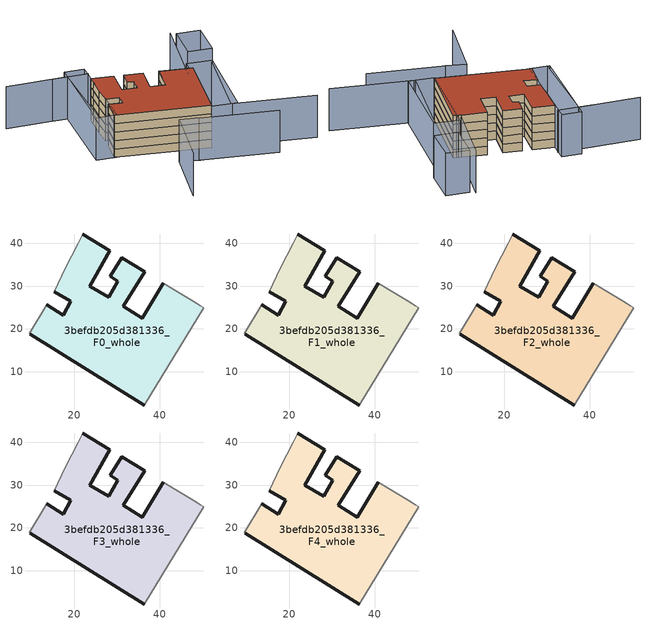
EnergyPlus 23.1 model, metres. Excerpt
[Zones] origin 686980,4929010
3befdb205d381336_F0_whole
 floor ground (EU_floor_Construction): 40.83,30.71 47.83,26.44 48.73,25.89 49.46,25.44 50.24,24.97 36.36,2.23 9.75,18.77 9.58,18.88 13.6,25.69 17.48,23.2 19.24,26.43 15.42,28.73 17.93,34.14 21.01,40 22.02,42.19 28.34,38.33 23.69,30 28.05,27.42 30.24,31.15 28.45,32.36 31.15,36.62 36.48,33.36 31.47,25.27 35.97,22.49 z0
 wall outside (EU_wall_Construction): 40.83,30.71 35.97,22.49 31.47,25.27 36.48,33.36 31.15,36.62 28.45,32.36 30.24,31.15 28.05,27.42 23.69,30 28.34,38.33 22.02,42.19 / 15.42,28.73 19.24,26.43 17.48,23.2 13.6,25.69 / 9.75,18.77 36.36,2.23 z0:3
 wall adiabatic (EU_wall_Construction): 22.02,42.19 21.01,40 17.93,34.14 15.42,28.73 / 13.6,25.69 9.58,18.88 9.75,18.77 / 36.36,2.23 50.24,24.97 49.46,25.44 48.73,25.89 47.83,26.44 40.83,30.71 z0:3
3befdb205d381336_F1_whole
 floor to 3befdb205d381336_F0_whole (EU_floor_Construction): 40.83,30.71 47.83,26.44 48.73,25.89 49.46,25.44 50.24,24.97 36.36,2.23 9.75,18.77 9.58,18.88 13.6,25.69 17.48,23.2 19.24,26.43 15.42,28.73 17.93,34.14 21.01,40 22.02,42.19 28.34,38.33 23.69,30 28.05,27.42 30.24,31.15 28.45,32.36 31.15,36.62 36.48,33.36 31.47,25.27 35.97,22.49 z3
 wall outside (EU_wall_Construction): 40.83,30.71 35.97,22.49 31.47,25.27 36.48,33.36 31.15,36.62 28.45,32.36 30.24,31.15 28.05,27.42 23.69,30 28.34,38.33 22.02,42.19 / 15.42,28.73 19.24,26.43 17.48,23.2 13.6,25.69 / 9.75,18.77 36.36,2.23 z3:6
 wall adiabatic (EU_wall_Construction): 22.02,42.19 21.01,40 17.93,34.14 15.42,28.73 / 13.6,25.69 9.58,18.88 9.75,18.77 / 36.36,2.23 50.24,24.97 49.46,25.44 48.73,25.89 47.83,26.44 40.83,30.71 z3:6
3befdb205d381336_F2_whole
 floor to 3befdb205d381336_F1_whole (EU_floor_Construction): 40.83,30.71 47.83,26.44 48.73,25.89 49.46,25.44 50.24,24.97 36.36,2.23 9.75,18.77 9.58,18.88 13.6,25.69 17.48,23.2 19.24,26.43 15.42,28.73 17.93,34.14 21.01,40 22.02,42.19 28.34,38.33 23.69,30 28.05,27.42 30.24,31.15 28.45,32.36 31.15,36.62 36.48,33.36 31.47,25.27 35.97,22.49 z6
 wall outside (EU_wall_Construction): 40.83,30.71 35.97,22.49 31.47,25.27 36.48,33.36 31.15,36.62 28.45,32.36 30.24,31.15 28.05,27.42 23.69,30 28.34,38.33 22.02,42.19 / 15.42,28.73 19.24,26.43 17.48,23.2 13.6,25.69 / 9.75,18.77 36.36,2.23 z6:9
 wall adiabatic (EU_wall_Construction): 22.02,42.19 21.01,40 17.93,34.14 15.42,28.73 / 13.6,25.69 9.58,18.88 9.75,18.77 / 36.36,2.23 50.24,24.97 49.46,25.44 48.73,25.89 47.83,26.44 40.83,30.71 z6:9
3befdb205d381336_F3_whole
 floor to 3befdb205d381336_F2_whole (EU_floor_Construction): 40.83,30.71 47.83,26.44 48.73,25.89 49.46,25.44 50.24,24.97 36.36,2.23 9.75,18.77 9.58,18.88 13.6,25.69 17.48,23.2 19.24,26.43 15.42,28.73 17.93,34.14 21.01,40 22.02,42.19 28.34,38.33 23.69,30 28.05,27.42 30.24,31.15 28.45,32.36 31.15,36.62 36.48,33.36 31.47,25.27 35.97,22.49 z9
 wall outside (EU_wall_Construction): 40.83,30.71 35.97,22.49 31.47,25.27 36.48,33.36 31.15,36.62 28.45,32.36 30.24,31.15 28.05,27.42 23.69,30 28.34,38.33 22.02,42.19 / 15.42,28.73 19.24,26.43 17.48,23.2 13.6,25.69 / 9.75,18.77 36.36,2.23 z9:12
 wall adiabatic (EU_wall_Construction): 22.02,42.19 21.01,40 17.93,34.14 15.42,28.73 / 13.6,25.69 9.58,18.88 9.75,18.77 / 36.36,2.23 50.24,24.97 49.46,25.44 48.73,25.89 47.83,26.44 40.83,30.71 z9:12
3befdb205d381336_F4_whole
 floor to 3befdb205d381336_F3_whole (EU_floor_Construction): 40.83,30.71 47.83,26.44 48.73,25.89 49.46,25.44 50.24,24.97 36.36,2.23 9.75,18.77 9.58,18.88 13.6,25.69 17.48,23.2 19.24,26.43 15.42,28.73 17.93,34.14 21.01,40 22.02,42.19 28.34,38.33 23.69,30 28.05,27.42 30.24,31.15 28.45,32.36 31.15,36.62 36.48,33.36 31.47,25.27 35.97,22.49 z12
 wall outside (EU_wall_Construction): 40.83,30.71 35.97,22.49 31.47,25.27 36.48,33.36 31.15,36.62 28.45,32.36 30.24,31.15 28.05,27.42 23.69,30 28.34,38.33 22.02,42.19 / 15.42,28.73 19.24,26.43 17.48,23.2 13.6,25.69 / 9.75,18.77 36.36,2.23 z12:15
 wall adiabatic (EU_wall_Construction): 22.02,42.19 21.01,40 17.93,34.14 15.42,28.73 / 13.6,25.69 9.58,18.88 9.75,18.77 / 36.36,2.23 50.24,24.97 49.46,25.44 48.73,25.89 47.83,26.44 40.83,30.71 z12:15
 roof outside (EU_roof_Construction): 36.36,2.23 50.24,24.97 49.46,25.44 48.73,25.89 47.83,26.44 40.83,30.71 35.97,22.49 31.47,25.27 36.48,33.36 31.15,36.62 28.45,32.36 30.24,31.15 28.05,27.42 23.69,30 28.34,38.33 22.02,42.19 21.01,40 17.93,34.14 15.42,28.73 19.24,26.43 17.48,23.2 13.6,25.69 9.58,18.88 9.75,18.77 z15
shading: 27.46,-1.22 49.49,-15.12 / 9.07,-17.43 22.18,2.31 / 22.18,2.31 27.93,-1.51 / -1,57.04 17.65,48.42 / 17.65,48.42 5.25,21.59 / 23.8,45.22 13.19,50.35 / 65.16,-16.01 41.65,-1.12 / 41.65,-1.12 57.21,23.45 / 43.56,18.99 61.85,47.11 / 36.17,1.89 50.88,28.46 / 50.88,28.46 58.33,24.33 / 58.33,24.33 43.62,-2.24 / 43.62,-2.24 36.17,1.89 / 25.18,48.31 10.32,18.51 / 10.32,18.51 4.25,21.54 / 4.25,21.54 19.11,51.34 / 19.11,51.34 25.18,48.31 / 56.99,34.17 62.97,45.54 / 62.97,45.54 70.11,41.78 / 70.11,41.78 64.13,30.41 / 64.13,30.41 56.99,34.17 z0:15
[Building]
EU S2 Campaign: North Axis=0; Terrain=City; Solar Distribution=FullExterior
[Site:Location]
Bologna: Latitude=44.5; Longitude=11.25; Time Zone=1; Elevation=37
[SizingPeriod:WeatherFileDays]
AnnualSizingPeriod: Begin Month=1; Begin Day of Month=1; End Month=12; End Day of Month=31; Day of Week for Start Day=Monday; Use Weather File Daylight Saving Period=No; Use Weather File Rain and Snow Indicators=No
[MATERIAL]
EU_InternalMass_Material: Roughness=MediumRough; Thickness=0.1; Conductivity=1; Density=1800; Specific Heat=900; Thermal Absorptance=0.9; Solar Absorptance=0.7; Visible Absorptance=0.7
[MATERIAL:NOMASS] Roughness=MediumRough; Thermal Absorptance=0.9; Solar Absorptance=0.7; Visible Absorptance=0.7
Name | Thermal Resistance
EU_wall_NoMass | 0.905828
EU_roof_NoMass | 0.37593
EU_floor_NoMass | 0.67114
[CONSTRUCTION]
EU_wall_Construction: EU_wall_NoMass
EU_roof_Construction: EU_roof_NoMass
EU_floor_Construction: EU_floor_NoMass
EU_InternalMass_Construction: EU_InternalMass_Material
[ZONE] Type=1; Multiplier=1; Ceiling Height=autocalculate; Volume=2236.39; Floor Area=autocalculate; Part of Total Floor Area=Yes
3befdb205d381336_F0_whole; 3befdb205d381336_F1_whole; 3befdb205d381336_F2_whole; 3befdb205d381336_F3_whole; 3befdb205d381336_F4_whole
[INTERNALMASS] Construction=EU_InternalMass_Construction; Surface Area=713.291
Name | Zone or ZoneList
3befdb205d381336_F0_whole_EU_InternalMass | 3befdb205d381336_F0_whole
3befdb205d381336_F1_whole_EU_InternalMass | 3befdb205d381336_F1_whole
3befdb205d381336_F2_whole_EU_InternalMass | 3befdb205d381336_F2_whole
3befdb205d381336_F3_whole_EU_InternalMass | 3befdb205d381336_F3_whole
3befdb205d381336_F4_whole_EU_InternalMass | 3befdb205d381336_F4_whole
[OTHEREQUIPMENT] Fuel Type=Electricity; Design Level Calculation Method=Watts/Area; Power per Zone Floor Area=1; Fraction Latent=0; Fraction Radiant=0; Fraction Lost=0; Carbon Dioxide Generation Rate=0; EndUse Subcategory=EU_Step8_InternalGains
Name | Zone or ZoneList or Space or SpaceList | Schedule
EU_Step8_InternalGain_3befdb205d381336_F0_whole_f000 | 3befdb205d381336_F0_whole | EU_Step8_GainSchedule_3befdb205d381336_F0_whole_f000
EU_Step8_InternalGain_3befdb205d381336_F1_whole_f000 | 3befdb205d381336_F1_whole | EU_Step8_GainSchedule_3befdb205d381336_F1_whole_f000
EU_Step8_InternalGain_3befdb205d381336_F2_whole_f000 | 3befdb205d381336_F2_whole | EU_Step8_GainSchedule_3befdb205d381336_F2_whole_f000
EU_Step8_InternalGain_3befdb205d381336_F3_whole_f000 | 3befdb205d381336_F3_whole | EU_Step8_GainSchedule_3befdb205d381336_F3_whole_f000
EU_Step8_InternalGain_3befdb205d381336_F4_whole_f000 | 3befdb205d381336_F4_whole | EU_Step8_GainSchedule_3befdb205d381336_F4_whole_f000
[ZONEVENTILATION:DESIGNFLOWRATE] Schedule=EU_AlwaysOn; Design Flow Rate Calculation Method=AirChanges/Hour; Air Changes per Hour=0.73129; Ventilation Type=Natural; Fan Pressure Rise=0; Fan Total Efficiency=1; Constant Term Coefficient=1; Temperature Term Coefficient=0; Velocity Term Coefficient=0; Velocity Squared Term Coefficient=0; Minimum Indoor Temperature=-100; Maximum Indoor Temperature=100; Delta Temperature=-100; Minimum Outdoor Temperature=-100; Maximum Outdoor Temperature=100; Maximum Wind Speed=40
Name | Zone or ZoneList or Space or SpaceList
EU_ConstantAir_3befdb205d381336_F0_whole | 3befdb205d381336_F0_whole
EU_ConstantAir_3befdb205d381336_F1_whole | 3befdb205d381336_F1_whole
EU_ConstantAir_3befdb205d381336_F2_whole | 3befdb205d381336_F2_whole
EU_ConstantAir_3befdb205d381336_F3_whole | 3befdb205d381336_F3_whole
EU_ConstantAir_3befdb205d381336_F4_whole | 3befdb205d381336_F4_whole
[HVACTEMPLATE:THERMOSTAT] Constant Heating Setpoint=20; Constant Cooling Setpoint=50
EU_HeatOnly_3befdb205d381336_F0_whole; EU_HeatOnly_3befdb205d381336_F1_whole; EU_HeatOnly_3befdb205d381336_F2_whole; EU_HeatOnly_3befdb205d381336_F3_whole; EU_HeatOnly_3befdb205d381336_F4_whole
[HVACTEMPLATE:ZONE:IDEALLOADSAIRSYSTEM] System Availability Schedule=EU_AlwaysOn; Maximum Heating Supply Air Temperature=50; Minimum Cooling Supply Air Temperature=13; Maximum Heating Supply Air Humidity Ratio=0.0156; Minimum Cooling Supply Air Humidity Ratio=0.0077; Heating Limit=NoLimit; Cooling Limit=NoLimit; Heating Availability Schedule=EU_AlwaysOn; Cooling Availability Schedule=EU_CoolingOff; Dehumidification Control Type=ConstantSensibleHeatRatio; Cooling Sensible Heat Ratio=0.7; Dehumidification Setpoint=60; Humidification Control Type=None; Humidification Setpoint=30; Outdoor Air Method=None; Outdoor Air Flow Rate per Person=0.00944; Outdoor Air Flow Rate per Zone Floor Area=0; Outdoor Air Flow Rate per Zone=0; Demand Controlled Ventilation Type=None; Outdoor Air Economizer Type=NoEconomizer; Heat Recovery Type=None; Sensible Heat Recovery Effectiveness=0.7; Latent Heat Recovery Effectiveness=0.65
Name | Template Thermostat
3befdb205d381336_F0_whole | EU_HeatOnly_3befdb205d381336_F0_whole
3befdb205d381336_F1_whole | EU_HeatOnly_3befdb205d381336_F1_whole
3befdb205d381336_F2_whole | EU_HeatOnly_3befdb205d381336_F2_whole
3befdb205d381336_F3_whole | EU_HeatOnly_3befdb205d381336_F3_whole
3befdb205d381336_F4_whole | EU_HeatOnly_3befdb205d381336_F4_whole
[SIZING:ZONE] Zone Cooling Design Supply Air Temperature Input Method=SupplyAirTemperature; Zone Cooling Design Supply Air Temperature=13; Zone Heating Design Supply Air Temperature Input Method=SupplyAirTemperature; Zone Heating Design Supply Air Temperature=50; Zone Cooling Design Supply Air Humidity Ratio=0.008; Zone Heating Design Supply Air Humidity Ratio=0.008; Cooling Design Air Flow Method=DesignDay; Cooling Design Air Flow Rate=0; Cooling Minimum Air Flow per Zone Floor Area=0.000762; Cooling Minimum Air Flow=0; Cooling Minimum Air Flow Fraction=0.2; Heating Design Air Flow Method=DesignDay; Heating Design Air Flow Rate=0; Heating Maximum Air Flow per Zone Floor Area=0.002032; Heating Maximum Air Flow=0.141576; Heating Maximum Air Flow Fraction=0.3; Account for Dedicated Outdoor Air System=No; Dedicated Outdoor Air System Control Strategy=NeutralSupplyAir; Dedicated Outdoor Air Low Setpoint Temperature for Design=autosize; Dedicated Outdoor Air High Setpoint Temperature for Design=autosize; Zone Load Sizing Method=Sensible Load Only No Latent Load; Zone Latent Cooling Design Supply Air Humidity Ratio Input Method=HumidityRatioDifference; Zone Cooling Design Supply Air Humidity Ratio Difference=0.005; Zone Latent Heating Design Supply Air Humidity Ratio Input Method=HumidityRatioDifference; Zone Humidification Design Supply Air Humidity Ratio Difference=0.005
3befdb205d381336_F0_whole; 3befdb205d381336_F1_whole; 3befdb205d381336_F2_whole; 3befdb205d381336_F3_whole; 3befdb205d381336_F4_whole
[SCHEDULE:CONSTANT]
Name | Hourly Value
EU_AlwaysOn | 1
EU_CoolingOff | 0
[SCHEDULE:FILE] Column Number=1; Rows to Skip at Top=0; Number of Hours of Data=8760; Column Separator=Comma; Interpolate to Timestep=No; Minutes per Item=60; Adjust Schedule for Daylight Savings=Yes
Name | File
EU_Step8_GainSchedule_3befdb205d381336_F0_whole_f000 | ../../schedules/3befdb205d381336/3befdb205d381336_F0_whole_f000_gain.csv
EU_Step8_GainSchedule_3befdb205d381336_F1_whole_f000 | ../../schedules/3befdb205d381336/3befdb205d381336_F1_whole_f000_gain.csv
EU_Step8_GainSchedule_3befdb205d381336_F2_whole_f000 | ../../schedules/3befdb205d381336/3befdb205d381336_F2_whole_f000_gain.csv
EU_Step8_GainSchedule_3befdb205d381336_F3_whole_f000 | ../../schedules/3befdb205d381336/3befdb205d381336_F3_whole_f000_gain.csv
EU_Step8_GainSchedule_3befdb205d381336_F4_whole_f000 | ../../schedules/3befdb205d381336/3befdb205d381336_F4_whole_f000_gain.csv
